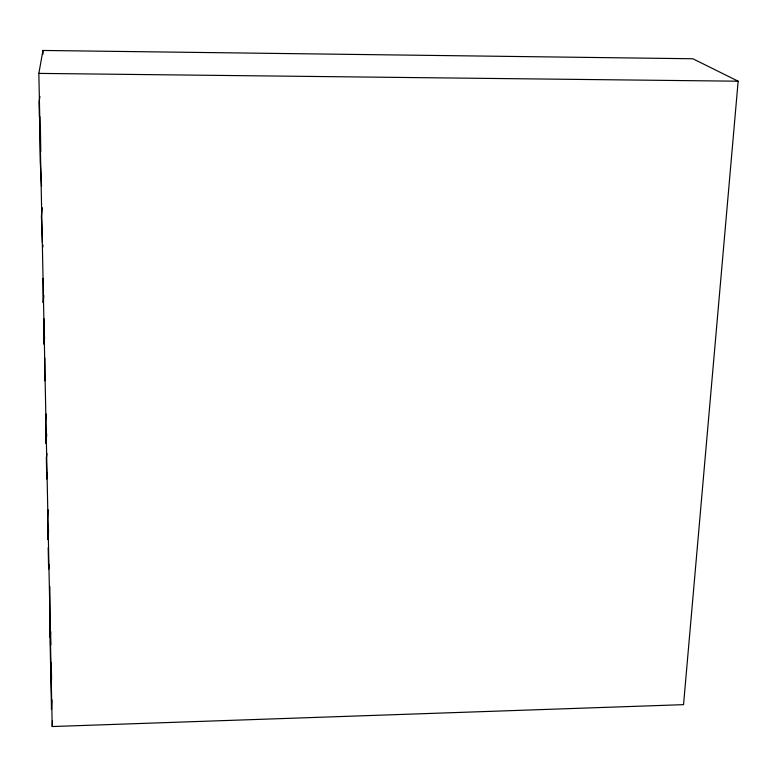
<?xml version="1.0" encoding="UTF-8"?>
<svg xmlns="http://www.w3.org/2000/svg" width="777" height="777" viewBox="0 0 777 777"><rect width="100%" height="100%" fill="white"/><g stroke="black" fill="none" stroke-linecap="round" stroke-linejoin="round"><path stroke-width="1.17" d="M50.34 624.436L50.029 637.703L49.845 586.548M52.205 726.544L38.85 73.397L42.958 50.456L692.831 58.751L738.15 81.206L683.537 704.652L52.205 726.544L52.467 720.58M51.933 699.892L51.496 709.508L50.107 641.627L50.622 631.546L50.884 644.725M48.592 530.118L48.019 539.685L47.591 519.026L48.164 509.79M46.727 434.032L46.047 443.512L45.61 422.193L46.212 414.015M46.979 453.651L46.338 457.964L46.775 479.03L47.465 472.562M44.639 337.024L44.007 344.221L43.891 318.599M43.842 295.503L43.162 302.709L43.085 278.321M45.493 375.689L44.765 380.895L44.765 358.042M42.366 207.78L41.385 216.113L42.366 242.307M39.948 96.484L39.044 101.991L39.355 117.045L39.831 116.705L40.19 160.625L41.531 185.956M49.398 564.704L48.621 569.036L48.184 547.804M38.85 73.397L738.15 81.206M42.706 244.58L43.056 246.863M40.763 151.554L40.433 129.701M51.253 662.684L51.593 679.457M42.958 50.456L43.036 54.099"/></g></svg>
